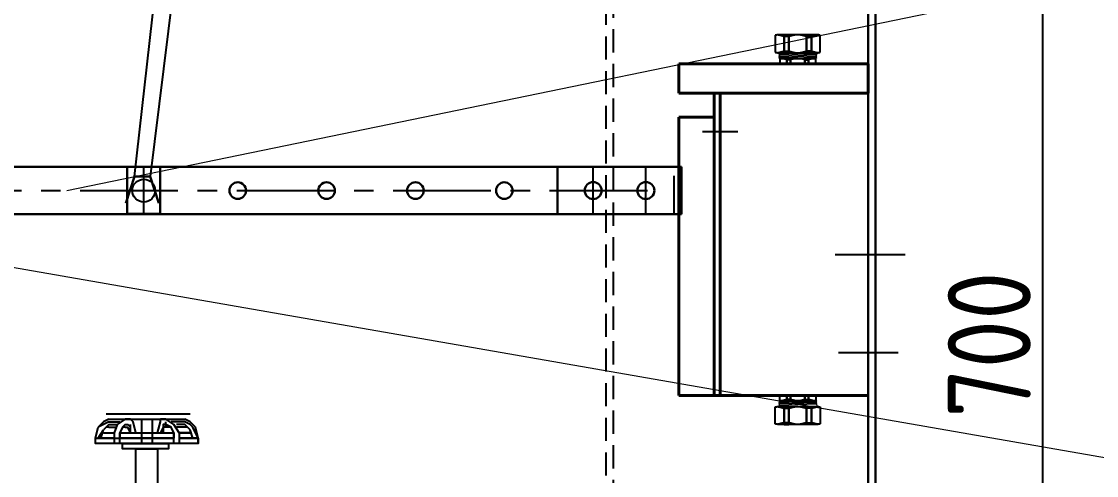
# Model space of a CAD drawing. Header units: millimetres. Extents: x 124493 to 133608, y -169944 to -164394.
# Drawn here: x 126791 to 127698, y -166850 to -166467 of the extents above; entities that cross this region are included whole.
import ezdxf

# ---------------------------------------------------------------- set-up
doc = ezdxf.new("R2010")
doc.units = ezdxf.units.MM
doc.header["$LTSCALE"] = 13
for name, pattern in [('CENTER', [50.8, 31.75, -6.35, 6.35, -6.35]), ('CENTERX2', [101.6, 63.5, -12.7, 12.7, -12.7]), ('DASHED', [0.75, 0.5, -0.25])]:
    doc.linetypes.add(name, pattern=pattern)
doc.layers.get('0').update_dxf_attribs({"color": 1, "linetype": 'CENTER'})
for name, color, linetype in [('1', 4, 'Continuous'), ('4虚线层', 6, 'DASHED'), ('粗实线', 4, 'Continuous'), ('细实线', 2, 'Continuous')]:
    doc.layers.add(name, color=color, linetype=linetype)
doc.layers.add('标注、文本', color=3, linetype='Continuous', lineweight=25)
doc.layers.add('铁心', color=3, linetype='Continuous', lineweight=0)
doc.styles.get("Standard").update_dxf_attribs({"font": 'gbenor.shx', "bigfont": 'gbcbig.shx'})
doc.dimstyles.new('1-15', dxfattribs={"dimscale": 20, "dimtxt": 3.5, "dimasz": 2, "dimexe": 1.5, "dimexo": 0.5, "dimgap": 0.5, "dimtad": 1, "dimtoh": 1, "dimdec": 1, "dimdsep": 46, "dimtxsty": 'Standard', "dimcen": 2.5, "dimclrd": 3, "dimclre": 3, "dimclrt": 3, "dimadec": 0, "dimazin": 2, "dimtfac": 1, "dimtdec": 1, "dimtmove": 0, "dimatfit": 2, "dimfxl": 1, "dimarcsym": 0})

# ---------------------------------------------------------------- blocks, each defined once
blk = doc.blocks.new('*D492')
at = {"layer": 'Defpoints', "color": 0, "transparency": 16777216}
for p in [(127511.6, -165339.76), (127748.07, -165339.76), (127511.6, -167089.77)]:
    blk.add_point(p, dxfattribs=at)
at = {"layer": '标注、文本', "color": 3, "lineweight": -2, "transparency": 16777216}
for p, q in [((127521.6, -165339.76), (127778.07, -165339.76)), ((127748.07, -167049.77), (127748.07, -165379.76)), ((127521.6, -167089.77), (127778.07, -167089.77))]:
    blk.add_line(p, q, dxfattribs=at)
at = {"layer": '标注、文本', "color": 3, "transparency": 16777216}
for points in [[(127741.4, -165379.76), (127754.74, -165379.76), (127748.07, -165339.76)], [(127741.4, -167049.77), (127754.74, -167049.77), (127748.07, -167089.77)]]:
    blk.add_solid(points, dxfattribs=at)
at = {"layer": '标注、文本', "color": 3, "transparency": 16777216, "insert": (127703.07, -166214.76), "char_height": 70, "attachment_point": 5, "rotation": 90}
blk.add_mtext('1750', dxfattribs=at)
blk = doc.blocks.new('A$C08576B93')
at = {"layer": '1', "color": 1, "linetype": 'CENTERX2', "lineweight": -3, "ltscale": 0.1}
for p, q in [((30, 0), (30, 40)), ((74.5, 0), (74.5, 40))]:
    blk.add_line(p, q, dxfattribs=at)
at = {"layer": '4虚线层', "ltscale": 5}
blk.add_line((6, 0), (6, 40), dxfattribs=at)
at = {"layer": '粗实线', "lineweight": 30}
for p, q in [((0, 40), (104.5, 40)), ((0, 0), (0, 40)), ((104.5, 40), (104.5, 0)), ((104.5, 0), (0, 0))]:
    blk.add_line(p, q, dxfattribs=at)
for centre in [(30, 20), (74.5, 20)]:
    blk.add_circle(centre, 7.15, dxfattribs=at)
blk = doc.blocks.new('*D514')
at = {"layer": 'Defpoints', "color": 0, "transparency": 16777216}
for p in [(127220.62, -166389.77), (127341.91, -167089.77), (127652.65, -167089.77)]:
    blk.add_point(p, dxfattribs=at)
at = {"layer": '标注、文本', "color": 3, "lineweight": -2, "transparency": 16777216}
for p, q in [((127230.62, -166389.77), (127682.65, -166389.77)), ((127652.65, -166429.77), (127652.65, -167049.77)), ((127351.91, -167089.77), (127682.65, -167089.77))]:
    blk.add_line(p, q, dxfattribs=at)
at = {"layer": '标注、文本', "color": 3, "transparency": 16777216}
for points in [[(127645.98, -166429.77), (127659.32, -166429.77), (127652.65, -166389.77)], [(127645.98, -167049.77), (127659.32, -167049.77), (127652.65, -167089.77)]]:
    blk.add_solid(points, dxfattribs=at)
at = {"layer": '标注、文本', "color": 3, "transparency": 16777216, "insert": (127607.65, -166739.77), "char_height": 70, "attachment_point": 5, "rotation": 90}
blk.add_mtext('700', dxfattribs=at)
blk = doc.blocks.new('A$C5DBA7796')
at = {"layer": '1', "color": 1, "linetype": 'CENTERX2', "lineweight": -3, "ltscale": 0.1}
for p, q in [((36.02, 61.85), (36.02, 0)), ((0, 30.93), (72.03, 30.93))]:
    blk.add_line(p, q, dxfattribs=at)
at = {"layer": '粗实线'}
for points in [[(18.24, 107.13), (15.7, 105.86), (13.16, 103.32)], [(28.4, 107.13), (25.86, 107.13), (22.05, 104.59), (20.78, 100.78)], [(30.94, 100.78), (29.67, 105.86), (28.4, 107.13)], [(41.1, 100.78), (42.37, 105.86), (42.37, 107.13)], [(51.26, 100.78), (48.72, 104.59), (44.91, 107.13)], [(58.88, 103.32), (56.34, 105.86), (53.8, 107.13)], [(18.24, 105.86), (15.7, 104.59), (13.16, 103.32)], [(18.24, 104.59), (16.97, 103.32), (15.7, 102.05)], [(18.24, 103.32), (16.97, 103.32), (15.7, 102.05)], [(25.86, 104.59), (24.59, 103.32), (23.32, 100.78)], [(25.86, 103.32), (24.59, 103.32), (23.32, 100.78)], [(28.4, 100.78), (28.4, 103.32), (27.13, 104.59)], [(28.4, 100.78), (27.13, 103.32)], [(28.4, 103.32), (28.4, 104.59)], [(44.91, 104.59), (43.64, 104.59), (43.64, 103.32), (43.64, 100.78)], [(44.91, 103.32), (43.64, 103.32)], [(48.72, 100.78), (47.45, 103.32), (44.91, 104.59)], [(48.72, 100.78), (47.45, 103.32), (44.91, 103.32)], [(57.61, 103.32), (56.34, 104.59), (53.8, 105.86)], [(56.34, 102.05), (55.07, 103.32), (53.8, 104.59)], [(56.34, 102.05), (55.07, 103.32), (53.8, 103.32)], [(60.15, 98.24), (60.15, 95.7), (11.89, 95.7), (11.89, 98.24)], [(51.26, 98.24), (60.15, 98.24), (60.15, 95.7), (11.89, 95.7), (11.89, 98.24), (20.78, 98.24)], [(23.32, 95.7), (23.32, 100.78), (23.32, 98.24)], [(23.32, 98.24), (48.72, 98.24)], [(48.72, 95.7), (48.72, 100.78), (48.72, 98.24)], [(22.05, 72.84), (22.05, 76.65), (49.99, 76.65), (49.99, 72.84)], [(49.99, 70.3), (49.99, 63.95), (22.05, 63.95), (22.05, 70.3)], [(49.99, 28.39), (51.26, 30.93), (48.72, 38.55), (43.64, 43.63), (36.02, 46.17)], [(49.99, 30.93), (47.45, 37.28), (42.37, 42.36), (36.02, 44.9), (28.4, 42.36)], [(20.78, 30.93), (23.32, 23.31), (28.4, 16.96), (36.02, 15.69), (37.29, 15.69)], [(22.05, 30.93), (23.32, 23.31), (28.4, 18.23), (36.02, 16.96), (42.37, 18.23)], [(49.99, 30.93), (49.99, 32.2)]]:
    blk.add_lwpolyline(points, dxfattribs=at)
for points in [[(46.18, 95.7), (46.18, 93.16), (24.59, 93.16), (24.59, 95.7)], [(41.1, 93.16), (41.1, 76.65), (30.94, 76.65), (30.94, 93.16)], [(55.07, 72.84), (55.07, 71.57), (16.97, 71.57), (16.97, 72.84)], [(55.07, 71.57), (55.07, 70.3), (16.97, 70.3), (16.97, 71.57)], [(46.18, 63.95), (46.18, 58.87), (24.59, 58.87), (24.59, 63.95)], [(52.53, 58.87), (52.53, 55.06), (19.51, 55.06), (19.51, 58.87)], [(15.7, 42.36), (15.7, 19.5), (36.02, 6.8), (56.34, 19.5), (56.34, 42.36), (36.02, 53.79)]]:
    blk.add_lwpolyline(points, close=True, dxfattribs=at)
for points in [[(16.97, 109.67), (16.97, 109.67), (56.34, 109.67), (56.34, 109.67)], [(18.24, 107.13), (18.24, 107.13), (53.8, 107.13), (53.8, 107.13)], [(33.48, 107.13), (33.48, 107.13), (33.48, 95.7), (33.48, 95.7)], [(38.56, 107.13), (38.56, 107.13), (38.56, 95.7), (38.56, 95.7)], [(44.91, 107.13), (44.91, 107.13), (42.37, 107.13), (42.37, 107.13)], [(42.37, 105.86), (42.37, 105.86), (42.37, 107.13), (42.37, 107.13)], [(11.89, 98.24), (11.89, 98.24), (13.16, 103.32), (13.16, 103.32)], [(11.89, 98.24), (11.89, 98.24), (13.16, 103.32), (13.16, 103.32)], [(13.16, 98.24), (13.16, 98.24), (15.7, 102.05), (15.7, 102.05)], [(14.43, 98.24), (14.43, 98.24), (15.7, 102.05), (15.7, 102.05)], [(18.24, 105.86), (18.24, 105.86), (23.32, 105.86), (23.32, 105.86)], [(18.24, 104.59), (18.24, 104.59), (22.05, 104.59), (22.05, 104.59)], [(18.24, 103.32), (18.24, 103.32), (22.05, 103.32), (22.05, 103.32)], [(25.86, 104.59), (25.86, 104.59), (27.13, 104.59), (27.13, 104.59)], [(25.86, 103.32), (25.86, 103.32), (27.13, 103.32), (27.13, 103.32)], [(43.64, 103.32), (43.64, 103.32), (42.37, 100.78), (42.37, 100.78)], [(44.91, 104.59), (44.91, 104.59), (44.91, 105.86), (44.91, 105.86)], [(44.91, 103.32), (44.91, 103.32), (44.91, 104.59), (44.91, 104.59)], [(53.8, 105.86), (53.8, 105.86), (47.45, 105.86), (47.45, 105.86)], [(53.8, 104.59), (53.8, 104.59), (49.99, 104.59), (49.99, 104.59)], [(53.8, 103.32), (53.8, 103.32), (49.99, 103.32), (49.99, 103.32)], [(57.61, 98.24), (57.61, 98.24), (56.34, 102.05), (56.34, 102.05)], [(57.61, 98.24), (57.61, 98.24), (56.34, 102.05), (56.34, 102.05)], [(60.15, 98.24), (60.15, 98.24), (57.61, 103.32), (57.61, 103.32)], [(60.15, 98.24), (60.15, 98.24), (58.88, 103.32), (58.88, 103.32)], [(20.78, 98.24), (20.78, 98.24), (14.43, 98.24), (14.43, 98.24)], [(15.7, 100.78), (15.7, 100.78), (20.78, 100.78), (20.78, 100.78)], [(20.78, 100.78), (20.78, 100.78), (20.78, 95.7), (20.78, 95.7)], [(20.78, 98.24), (20.78, 98.24), (23.32, 98.24), (23.32, 98.24)], [(23.32, 100.78), (23.32, 100.78), (48.72, 100.78), (48.72, 100.78)], [(48.72, 98.24), (48.72, 98.24), (23.32, 98.24), (23.32, 98.24)], [(51.26, 100.78), (51.26, 100.78), (56.34, 100.78), (56.34, 100.78)], [(56.34, 100.78), (56.34, 100.78), (51.26, 100.78), (51.26, 100.78)], [(51.26, 100.78), (51.26, 100.78), (51.26, 95.7), (51.26, 95.7)], [(60.15, 98.24), (60.15, 98.24), (51.26, 98.24), (51.26, 98.24)], [(51.26, 98.24), (51.26, 98.24), (57.61, 98.24), (57.61, 98.24)], [(60.15, 95.7), (60.15, 95.7), (60.15, 98.24), (60.15, 98.24)], [(24.59, 76.65), (24.59, 76.65), (24.59, 72.84), (24.59, 72.84)], [(33.48, 76.65), (33.48, 76.65), (33.48, 72.84), (33.48, 72.84)], [(37.29, 76.65), (37.29, 76.65), (37.29, 72.84), (37.29, 72.84)], [(47.45, 76.65), (47.45, 76.65), (47.45, 72.84), (47.45, 72.84)], [(24.59, 70.3), (24.59, 70.3), (24.59, 63.95), (24.59, 63.95)], [(33.48, 70.3), (33.48, 70.3), (33.48, 63.95), (33.48, 63.95)], [(37.29, 70.3), (37.29, 70.3), (37.29, 63.95), (37.29, 63.95)], [(47.45, 70.3), (47.45, 70.3), (47.45, 63.95), (47.45, 63.95)], [(28.4, 58.87), (28.4, 58.87), (28.4, 55.06), (28.4, 55.06)], [(29.67, 58.87), (29.67, 58.87), (29.67, 55.06), (29.67, 55.06)], [(42.37, 58.87), (42.37, 58.87), (42.37, 55.06), (42.37, 55.06)], [(43.64, 58.87), (43.64, 58.87), (43.64, 55.06), (43.64, 55.06)], [(19.51, 55.06), (19.51, 55.06), (19.51, 44.9), (19.51, 44.9)], [(52.53, 55.06), (52.53, 55.06), (52.53, 44.9), (52.53, 44.9)]]:
    blk.add_open_spline(points, degree=3, dxfattribs=at)
blk = doc.blocks.new('电缆管接头(M32)')
at = {"color": 1}
for p, q in [((15.2, 0), (-15.2, 0)), ((15.17, -4.49), (-15.17, -4.49))]:
    blk.add_line(p, q, dxfattribs=at)
at = {"color": 1, "lineweight": 15}
for p, q in [((-16, -4.97), (-15.17, -4.49)), ((-16, -4.97), (-15.17, -5.45)), ((-16, -5.93), (-15.17, -5.45)), ((-16, -5.93), (-15.17, -6.41)), ((-16, -6.89), (-15.17, -6.41)), ((-16, -6.89), (-15.17, -7.37)), ((-16, -7.85), (-15.17, -7.37)), ((-16, -7.85), (-16, -9.29)), ((-15.17, -4.49), (15.17, -5.45)), ((-15.17, -5.45), (15.17, -6.41)), ((-15.17, -6.41), (15.17, -7.37)), ((-15.17, -7.37), (15.17, -8.33)), ((16, -4.97), (15.17, -4.49)), ((16, -4.97), (15.17, -5.45)), ((16, -5.93), (15.17, -5.45)), ((16, -5.93), (15.17, -6.41)), ((16, -6.89), (15.17, -6.41)), ((16, -6.89), (15.17, -7.37)), ((16, -7.85), (15.17, -7.37)), ((16, -7.85), (15.17, -8.33)), ((16, -8.81), (15.17, -8.33)), ((16, -8.81), (16, -9.29)), ((16, -9.29), (-16, -9.29))]:
    blk.add_line(p, q, dxfattribs=at)
at = {"color": 1}
for points in [[(-15.2, 0), (-15.2, -4.21)], [(-9.2, 0), (-9.2, -3.39)], [(-9.2, 0), (-9.2, -3.39)], [(-6, 0), (-6, -3.39)], [(-6, -3.39), (-6, 0)], [(6, -3.39), (6, 0)], [(6, 0), (6, -3.39)], [(6, -3.39), (6, 0)], [(9.2, 0), (9.2, -3.39)], [(9.2, 0), (9.2, -3.39)], [(15.2, -4.21), (15.2, 0)], [(-13.78, -4.49), (13.78, -4.49)], [(-9.2, -4.49), (-6, -4.49)], [(-6, -4.49), (6, -4.49)], [(9.2, -4.49), (6, -4.49)], [(-19, -9.65), (-19, -23.94)], [(17.23, -9.29), (-17.23, -9.29)], [(-7.5, -9.29), (-11.5, -9.29)], [(-11.5, -10.68), (-11.5, -22.91)], [(-11.5, -10.68), (-11.5, -22.91)], [(7.5, -9.29), (-7.5, -9.29)], [(-7.5, -10.68), (-7.5, -22.91)], [(-7.5, -22.91), (-7.5, -10.68)], [(7.5, -9.29), (11.5, -9.29)], [(7.5, -22.91), (7.5, -10.68)], [(7.5, -10.68), (7.5, -22.91)], [(7.5, -22.91), (7.5, -10.68)], [(11.5, -10.68), (11.5, -22.91)], [(11.5, -10.68), (11.5, -22.91)], [(19, -23.94), (19, -9.65)], [(-17.23, -24.29), (17.23, -24.29)], [(-11.5, -24.29), (-7.5, -24.29)], [(-7.5, -24.29), (7.5, -24.29)], [(11.5, -24.29), (7.5, -24.29)]]:
    blk.add_lwpolyline(points, dxfattribs=at)
for points in [[(-6, -3.39), (-9.2, -3.39), (-9.2, 0), (-6, 0)], [(6, -3.39), (9.2, -3.39), (9.2, 0), (6, 0)], [(-7.5, -22.91), (-11.5, -22.91), (-11.5, -10.68), (-7.5, -10.68)], [(7.5, -22.91), (11.5, -22.91), (11.5, -10.68), (7.5, -10.68)]]:
    blk.add_lwpolyline(points, close=True, dxfattribs=at)
for centre, radius, start, end in [((-6.45, 35.94), 41.1, 257.70213, 259.71852), ((-21.12, 35.94), 41.1, 280.28148, 286.85625), ((5.92, 35.94), 41.1, 253.14375, 259.71852), ((-5.92, 35.94), 41.1, 280.28148, 286.85625), ((21.12, 35.94), 41.1, 253.14375, 259.71852), ((6.45, 35.94), 41.1, 280.28148, 282.29787), ((-8.06, -59.84), 51.37, 100.28148, 102.29787), ((-26.4, -59.84), 51.37, 73.14375, 79.71852), ((7.4, -59.84), 51.37, 100.28148, 106.85625), ((-7.4, -59.84), 51.37, 73.14375, 79.71852), ((26.4, -59.84), 51.37, 100.28148, 106.85625), ((8.06, -59.84), 51.37, 77.70213, 79.71852), ((-8.06, 26.25), 51.37, 257.70213, 259.71852), ((-26.4, 26.25), 51.37, 280.28148, 286.85625), ((7.4, 26.25), 51.37, 253.14375, 259.71852), ((-7.4, 26.25), 51.37, 280.28148, 286.85625), ((26.4, 26.25), 51.37, 253.14375, 259.71852), ((8.06, 26.25), 51.37, 280.28148, 282.29787)]:
    blk.add_arc(centre, radius, start, end, dxfattribs=at)

msp = doc.modelspace()

# ---------------------------------------------------------------- linework, layer by layer
at = {"color": 4, "linetype": 'ByBlock', "lineweight": 40}
for p, q in [((127505.6, -166502.69), (127345.6, -166502.69)), ((127345.6, -166502.69), (127345.6, -166527.69)), ((127505.6, -166527.69), (127505.6, -166502.69)), ((127345.6, -166527.69), (127505.6, -166527.69)), ((127375.6, -166527.69), (127375.6, -166782.69)), ((127380.6, -166527.69), (127380.6, -166782.69)), ((127345.6, -166547.69), (127375.6, -166547.69)), ((127345.6, -166547.69), (127345.6, -166782.69)), ((127345.6, -166782.69), (127375.6, -166782.69)), ((127375.6, -166782.69), (127505.6, -166782.69)), ((127505.6, -166782.69), (127375.6, -166782.69))]:
    msp.add_line(p, q, dxfattribs=at)
for p, q in [((127395.58, -166560.23), (127365.63, -166560.23)), ((127530.8, -166746.7), (127480.41, -166746.7))]:
    msp.add_line(p, q)
at = {"layer": '1', "color": 1, "linetype": 'CENTERX2', "lineweight": -3, "ltscale": 0.1}
for p, q in [((126894.04, -166629.77), (126894.04, -166589.77)), ((126894.04, -166629.77), (126894.04, -166589.77)), ((126894.04, -166629.77), (126894.04, -166589.77)), ((126894.04, -166629.77), (126894.04, -166589.77)), ((125915.81, -166609.77), (127330.81, -166609.77)), ((127536.6, -166663.97), (127477.6, -166663.97))]:
    msp.add_line(p, q, dxfattribs=at)
at = {"layer": '4虚线层', "ltscale": 3}
for p, q in [((127290.1, -166385.86), (127290.1, -167003.77)), ((127284.1, -166391.86), (127284.1, -167003.77))]:
    msp.add_line(p, q, dxfattribs=at)
at = {"layer": '标注、文本'}
for p, q in [((126886.3, -166597.97), (126904.1, -166439.77)), ((126919.1, -166439.77), (126899.29, -166597.97)), ((126886.3, -166597.97), (126899.29, -166597.97)), ((126886.3, -166597.97), (126899.29, -166597.97)), ((126899.29, -166597.97), (126886.3, -166597.97)), ((126899.29, -166597.97), (126886.3, -166597.97))]:
    msp.add_line(p, q, dxfattribs=at)
at = {"layer": '标注、文本', "color": 4, "lineweight": 30}
for p, q in [((126886.3, -166597.97), (126878.9, -166620.4)), ((126886.3, -166597.97), (126878.9, -166620.4)), ((126886.3, -166597.97), (126878.9, -166620.4)), ((126886.3, -166597.97), (126878.9, -166620.4)), ((126899.29, -166597.97), (126906.68, -166620.4)), ((126899.29, -166597.97), (126906.68, -166620.4)), ((126899.29, -166597.97), (126906.68, -166620.4)), ((126899.29, -166597.97), (126906.68, -166620.4))]:
    msp.add_line(p, q, dxfattribs=at)
for points in [[(126907.93, -166590.43), (126907.93, -166629.34), (126880.15, -166629.34), (126880.15, -166590.43)], [(126907.93, -166590.43), (126907.93, -166629.34), (126880.15, -166629.34), (126880.15, -166590.43)], [(126880.15, -166590.43), (126880.15, -166629.34), (126907.93, -166629.34), (126907.93, -166590.43)], [(126880.15, -166590.43), (126880.15, -166629.34), (126907.93, -166629.34), (126907.93, -166590.43)], [(126886.3, -166597.97), (126899.29, -166597.97)], [(126886.3, -166597.97), (126899.29, -166597.97)], [(126899.29, -166597.97), (126886.3, -166597.97)], [(126899.29, -166597.97), (126886.3, -166597.97)]]:
    msp.add_lwpolyline(points, dxfattribs=at)
at = {"layer": '标注、文本'}
msp.add_circle((126894.04, -166609.77), 9.63, dxfattribs=at)
at = {"layer": '粗实线', "lineweight": 30}
for p, q in [((127505.6, -167003.77), (127505.6, -165369.76)), ((127511.6, -167009.77), (127511.6, -165369.76))]:
    msp.add_line(p, q, dxfattribs=at)
for centre in [(126973.35, -166609.77), (127048.35, -166609.77), (127123.35, -166609.77), (127198.35, -166609.77)]:
    msp.add_circle(centre, 7, dxfattribs=at)
at = {"layer": '细实线', "color": 4, "lineweight": 30}
for p, q in [((125975.73, -166589.77), (127325.81, -166589.77)), ((127347.85, -166589.77), (127347.85, -166629.77)), ((125975.73, -166629.77), (127325.81, -166629.77))]:
    msp.add_line(p, q, dxfattribs=at)
at = {"layer": '铁心'}
for points in [[(126829.19, -166609.77), (127769.74, -166415.78), (127769.74, -166415.78)], [(126411.6, -166609.61), (127763.33, -166845.19), (127763.33, -166845.19)]]:
    msp.add_lwpolyline(points, dxfattribs=at)

# ---------------------------------------------------------------- block references
at = {"rotation": 180}
msp.add_blockref('电缆管接头(M32)', (127446.04, -166502.69), dxfattribs=at)
at = {"color": 4, "linetype": 'ByBlock', "lineweight": 40, "xscale": -1}
msp.add_blockref('电缆管接头(M32)', (127446.04, -166782.69), dxfattribs=at)
at = {"layer": '标注、文本', "xscale": -1}
msp.add_blockref('A$C08576B93', (127347.85, -166629.77), dxfattribs=at)
at = {"layer": '标注、文本', "xscale": 1.799999999988358, "yscale": 1.799999999988358, "zscale": 1.8}
msp.add_blockref('A$C5DBA7796', (126831.77, -166995.44), dxfattribs=at)

# ---------------------------------------------------------------- dimensions: what is measured, and where the dimension line sits
at = {"layer": '标注、文本'}
for base, p1, p2, picture, middle in [((127748.07, -165339.76), (127511.6, -167089.77), (127511.6, -165339.76), '*D492', (127703.07, -166214.76)), ((127652.65, -167089.77), (127220.62, -166389.77), (127341.91, -167089.77), '*D514', (127607.65, -166739.77))]:
    dim = msp.add_linear_dim(base=base, p1=p1, p2=p2, angle=90, dimstyle='1-15', dxfattribs=at)
    dim.commit()
    dim.dimension.update_dxf_attribs({"geometry": picture, "text_midpoint": middle})

doc.saveas('drawing.dxf')
